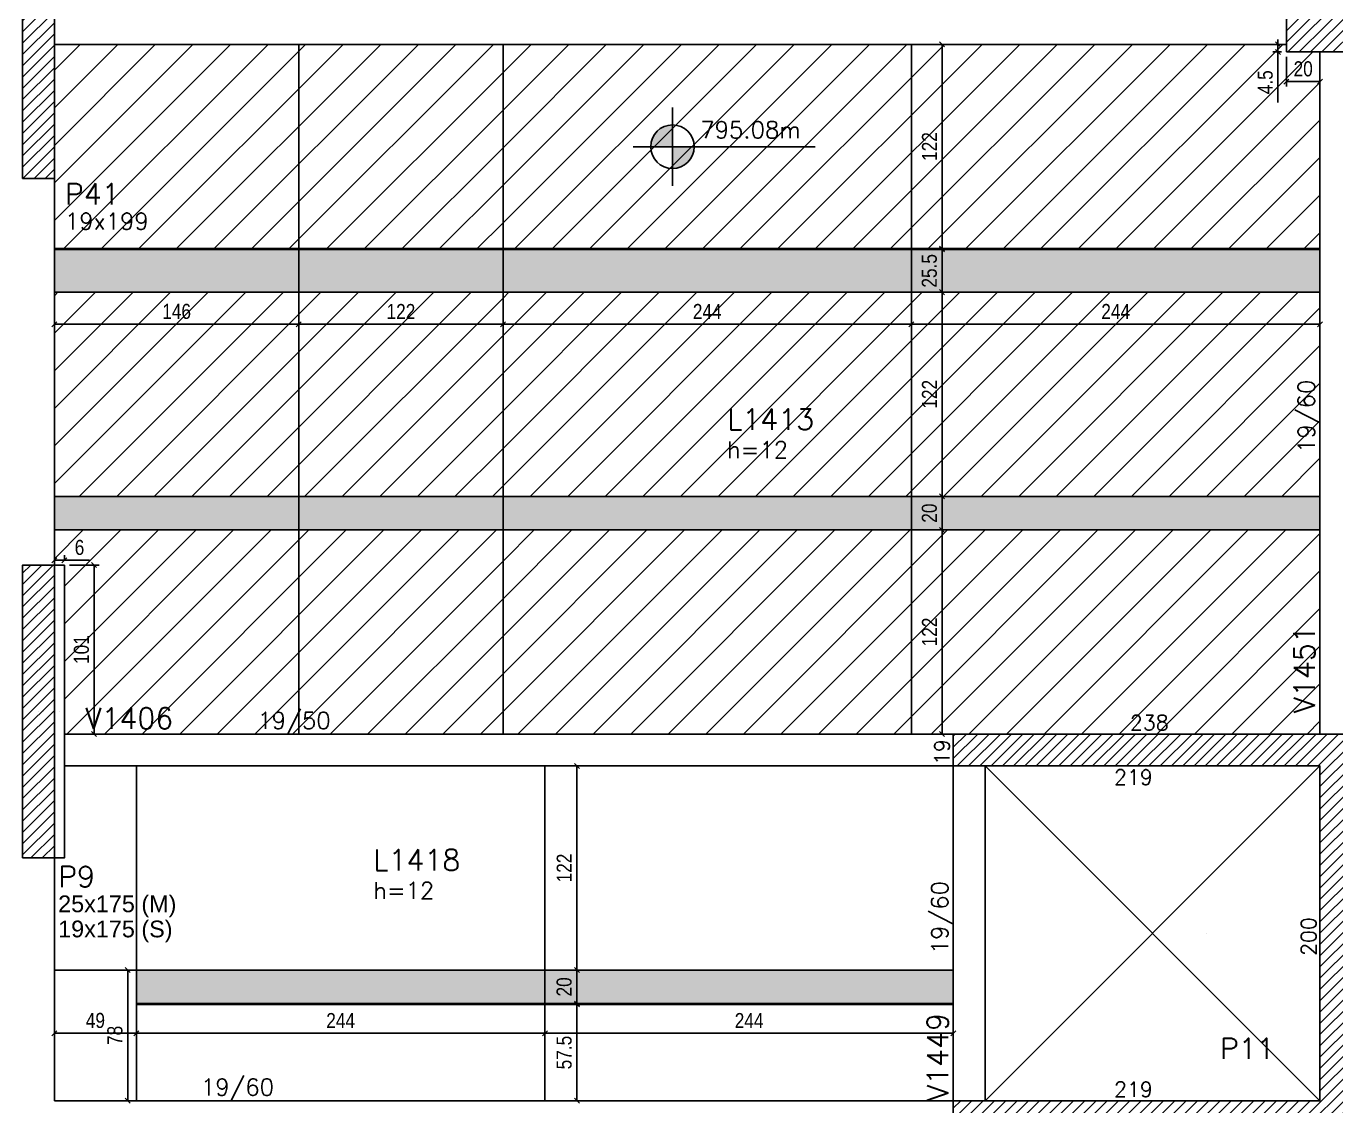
# Model space of a CAD drawing. Extents: x 1860 to 8661, y -614 to 3008.
# Drawn here: x 5493 to 6275, y 1142 to 1787 of the extents above; entities that cross this region are included whole.
import ezdxf

# ---------------------------------------------------------------- set-up
doc = ezdxf.new("R2010")
doc.units = 0
for name, color, linetype in [('242', 12, 'Continuous'), ('COTA', 241, 'Continuous'), ('F-LAJES-DIM', 2, 'Continuous'), ('F-LAJES-NOME', 4, 'Continuous'), ('F-NÍVEL-PLANTA', 2, 'Continuous'), ('F-PILARES-DIM', 172, 'Continuous'), ('F-PILARES-HACH', 174, 'Continuous'), ('F-PILARES-M', 170, 'Continuous'), ('F-PILARES-NOME', 170, 'Continuous'), ('F-PILARES-S', 170, 'Continuous'), ('F-PILARES-V', 170, 'Continuous'), ('F-TEXTO', 6, 'Continuous'), ('F-VIGAS', 3, 'Continuous'), ('F-VIGAS-DIM', 2, 'Continuous'), ('F-VIGAS-NOME', 4, 'Continuous'), ('F-VÃO', 1, 'Continuous'), ('Painéis', 200, 'Continuous')]:
    doc.layers.add(name, color=color, linetype=linetype)
doc.layers.add('Hachura', color=251, linetype='Continuous', lineweight=9)
doc.styles.add('COTA TECNICA-50', font='techl___.ttf', dxfattribs={"height": 9})
doc.styles.add('MCP', font='romans.shx')
doc.styles.get("Standard").update_dxf_attribs({"font": 'arial.ttf'})
doc.dimstyles.new('COTA PAINEL-50', dxfattribs={"dimtxt": 9, "dimasz": 3, "dimexe": 3, "dimexo": 3, "dimgap": 3, "dimtad": 1, "dimdec": 1, "dimzin": 12, "dimdsep": 46, "dimtxsty": 'COTA TECNICA-50', "dimblk1": 'OBLIQUE', "dimblk2": 'OBLIQUE', "dimsah": 1, "dimcen": 0.9, "dimclrd": 4, "dimclre": 4, "dimclrt": 240, "dimadec": 1, "dimazin": 3, "dimtfac": 1, "dimtdec": 1, "dimtmove": 0, "dimatfit": 3, "dimfxl": 1, "dimtolj": 1, "dimtzin": 12, "dimarcsym": 0})
pattern_1 = [(45, (4214.506, 480.1385), (-3.367596, 3.367596), [])]

# ---------------------------------------------------------------- blocks, each defined once
blk = doc.blocks.new('Nível - Planta')
at = {"layer": 'F-NÍVEL-PLANTA'}
h = blk.add_hatch(color=71, dxfattribs=at)
h.paths.add_polyline_path([(0, 0), (0, 0.26, 0.414214), (-0.26, 0)])
h.paths.add_polyline_path([(0.26, 0), (0, 0), (0, -0.26, 0.414214)])
for p, q in [((0, -0.469), (0, 0.469)), ((-0.469, 0), (1.704, 0))]:
    blk.add_line(p, q, dxfattribs=at)
blk.add_circle((0, 0), 0.26, dxfattribs=at)
at = {"layer": 'F-TEXTO', "color": 3, "style": 'MCP'}
blk.add_attdef('NÍVEL', (0.333, 0.102), '', height=0.2, dxfattribs=at)
blk = doc.blocks.new('_Oblique')
at = {"color": 0, "linetype": 'ByBlock', "lineweight": -2}
blk.add_line((-0.5, -0.5), (0.5, 0.5), dxfattribs=at)
blk = doc.blocks.new('*D82')
at = {"layer": 'COTA', "color": 4, "lineweight": -2, "transparency": 16777216}
for p, q in [((5509.51, 1624.64), (5509.51, 1605.51)), ((5655.51, 1624.64), (5655.51, 1605.51)), ((5509.51, 1608.51), (5655.51, 1608.51))]:
    blk.add_line(p, q, dxfattribs=at)
at = {"layer": 'Defpoints', "color": 0, "transparency": 16777216}
for p in [(5509.51, 1627.64), (5655.51, 1627.64), (5655.51, 1608.51)]:
    blk.add_point(p, dxfattribs=at)
at = {"layer": 'COTA', "color": 4, "lineweight": -2, "transparency": 16777216, "xscale": 3, "yscale": 3, "zscale": 3, "rotation": 180}
blk.add_blockref('_Oblique', (5509.51, 1608.51), dxfattribs=at)
at = {"layer": 'COTA', "color": 4, "lineweight": -2, "transparency": 16777216, "xscale": 3, "yscale": 3, "zscale": 3}
blk.add_blockref('_Oblique', (5655.51, 1608.51), dxfattribs=at)
at = {"layer": 'COTA', "color": 240, "transparency": 16777216, "insert": (5582.51, 1616.11), "char_height": 9, "attachment_point": 5, "style": 'COTA TECNICA-50'}
blk.add_mtext('\\A1;146', dxfattribs=at)
blk = doc.blocks.new('*D83')
at = {"layer": 'COTA', "color": 4, "lineweight": -2, "transparency": 16777216}
for p, q in [((5655.51, 1624.64), (5655.51, 1605.51)), ((5777.51, 1624.64), (5777.51, 1605.51)), ((5655.51, 1608.51), (5777.51, 1608.51))]:
    blk.add_line(p, q, dxfattribs=at)
at = {"layer": 'Defpoints', "color": 0, "transparency": 16777216}
for p in [(5655.51, 1627.64), (5777.51, 1627.64), (5777.51, 1608.51)]:
    blk.add_point(p, dxfattribs=at)
at = {"layer": 'COTA', "color": 4, "lineweight": -2, "transparency": 16777216, "xscale": 3, "yscale": 3, "zscale": 3, "rotation": 180}
blk.add_blockref('_Oblique', (5655.51, 1608.51), dxfattribs=at)
at = {"layer": 'COTA', "color": 4, "lineweight": -2, "transparency": 16777216, "xscale": 3, "yscale": 3, "zscale": 3}
blk.add_blockref('_Oblique', (5777.51, 1608.51), dxfattribs=at)
at = {"layer": 'COTA', "color": 240, "transparency": 16777216, "insert": (5716.51, 1616.07), "char_height": 9, "attachment_point": 5, "style": 'COTA TECNICA-50'}
blk.add_mtext('\\A1;122', dxfattribs=at)
blk = doc.blocks.new('*D84')
at = {"layer": 'COTA', "color": 4, "lineweight": -2, "transparency": 16777216}
for p, q in [((5777.51, 1624.64), (5777.51, 1605.51)), ((6021.51, 1624.64), (6021.51, 1605.51)), ((5777.51, 1608.51), (6021.51, 1608.51))]:
    blk.add_line(p, q, dxfattribs=at)
at = {"layer": 'Defpoints', "color": 0, "transparency": 16777216}
for p in [(5777.51, 1627.64), (6021.51, 1627.64), (6021.51, 1608.51)]:
    blk.add_point(p, dxfattribs=at)
at = {"layer": 'COTA', "color": 4, "lineweight": -2, "transparency": 16777216, "xscale": 3, "yscale": 3, "zscale": 3, "rotation": 180}
blk.add_blockref('_Oblique', (5777.51, 1608.51), dxfattribs=at)
at = {"layer": 'COTA', "color": 4, "lineweight": -2, "transparency": 16777216, "xscale": 3, "yscale": 3, "zscale": 3}
blk.add_blockref('_Oblique', (6021.51, 1608.51), dxfattribs=at)
at = {"layer": 'COTA', "color": 240, "transparency": 16777216, "insert": (5899.51, 1616.08), "char_height": 9, "attachment_point": 5, "style": 'COTA TECNICA-50'}
blk.add_mtext('\\A1;244', dxfattribs=at)
blk = doc.blocks.new('*D85')
at = {"layer": 'COTA', "color": 4, "lineweight": -2, "transparency": 16777216}
for p, q in [((6021.51, 1624.64), (6021.51, 1605.51)), ((6265.51, 1624.64), (6265.51, 1605.51)), ((6021.51, 1608.51), (6265.51, 1608.51))]:
    blk.add_line(p, q, dxfattribs=at)
at = {"layer": 'Defpoints', "color": 0, "transparency": 16777216}
for p in [(6021.51, 1627.64), (6265.51, 1627.64), (6265.51, 1608.51)]:
    blk.add_point(p, dxfattribs=at)
at = {"layer": 'COTA', "color": 4, "lineweight": -2, "transparency": 16777216, "xscale": 3, "yscale": 3, "zscale": 3, "rotation": 180}
blk.add_blockref('_Oblique', (6021.51, 1608.51), dxfattribs=at)
at = {"layer": 'COTA', "color": 4, "lineweight": -2, "transparency": 16777216, "xscale": 3, "yscale": 3, "zscale": 3}
blk.add_blockref('_Oblique', (6265.51, 1608.51), dxfattribs=at)
at = {"layer": 'COTA', "color": 240, "transparency": 16777216, "insert": (6143.51, 1616.08), "char_height": 9, "attachment_point": 5, "style": 'COTA TECNICA-50'}
blk.add_mtext('\\A1;244', dxfattribs=at)
blk = doc.blocks.new('*D86')
at = {"layer": 'COTA', "color": 4, "lineweight": -2, "transparency": 16777216}
for p, q in [((6024.51, 1485.64), (6042.82, 1485.64)), ((6039.82, 1363.64), (6039.82, 1485.64)), ((6024.51, 1363.64), (6042.82, 1363.64))]:
    blk.add_line(p, q, dxfattribs=at)
at = {"layer": 'Defpoints', "color": 0, "transparency": 16777216}
for p in [(6021.51, 1485.64), (6039.82, 1485.64), (6021.51, 1363.64)]:
    blk.add_point(p, dxfattribs=at)
at = {"layer": 'COTA', "color": 4, "lineweight": -2, "transparency": 16777216, "xscale": 3, "yscale": 3, "zscale": 3}
for p, rotation in [((6039.82, 1485.64), 90), ((6039.82, 1363.64), 270)]:
    blk.add_blockref('_Oblique', p, dxfattribs=dict(at, rotation=rotation))
at = {"layer": 'COTA', "color": 240, "transparency": 16777216, "insert": (6032.27, 1424.64), "char_height": 9, "attachment_point": 5, "rotation": 90, "style": 'COTA TECNICA-50'}
blk.add_mtext('\\A1;122', dxfattribs=at)
blk = doc.blocks.new('*D87')
at = {"layer": 'COTA', "color": 4, "lineweight": -2, "transparency": 16777216}
for p, q in [((6024.51, 1505.64), (6042.82, 1505.64)), ((6039.82, 1485.64), (6039.82, 1505.64)), ((6024.51, 1485.64), (6042.82, 1485.64))]:
    blk.add_line(p, q, dxfattribs=at)
at = {"layer": 'Defpoints', "color": 0, "transparency": 16777216}
for p in [(6021.51, 1505.64), (6039.82, 1505.64), (6021.51, 1485.64)]:
    blk.add_point(p, dxfattribs=at)
at = {"layer": 'COTA', "color": 4, "lineweight": -2, "transparency": 16777216, "xscale": 3, "yscale": 3, "zscale": 3}
for p, rotation in [((6039.82, 1505.64), 90), ((6039.82, 1485.64), 270)]:
    blk.add_blockref('_Oblique', p, dxfattribs=dict(at, rotation=rotation))
at = {"layer": 'COTA', "color": 240, "transparency": 16777216, "insert": (6032.23, 1495.64), "char_height": 9, "attachment_point": 5, "rotation": 90, "style": 'COTA TECNICA-50'}
blk.add_mtext('\\A1;20', dxfattribs=at)
blk = doc.blocks.new('*D88')
at = {"layer": 'COTA', "color": 4, "lineweight": -2, "transparency": 16777216}
for p, q in [((6024.51, 1627.64), (6042.82, 1627.64)), ((6039.82, 1505.64), (6039.82, 1627.64)), ((6024.51, 1505.64), (6042.82, 1505.64))]:
    blk.add_line(p, q, dxfattribs=at)
at = {"layer": 'Defpoints', "color": 0, "transparency": 16777216}
for p in [(6021.51, 1627.64), (6039.82, 1627.64), (6021.51, 1505.64)]:
    blk.add_point(p, dxfattribs=at)
at = {"layer": 'COTA', "color": 4, "lineweight": -2, "transparency": 16777216, "xscale": 3, "yscale": 3, "zscale": 3}
for p, rotation in [((6039.82, 1627.64), 90), ((6039.82, 1505.64), 270)]:
    blk.add_blockref('_Oblique', p, dxfattribs=dict(at, rotation=rotation))
at = {"layer": 'COTA', "color": 240, "transparency": 16777216, "insert": (6032.27, 1566.64), "char_height": 9, "attachment_point": 5, "rotation": 90, "style": 'COTA TECNICA-50'}
blk.add_mtext('\\A1;122', dxfattribs=at)
blk = doc.blocks.new('*D89')
at = {"layer": 'COTA', "color": 4, "lineweight": -2, "transparency": 16777216}
for p, q in [((6024.51, 1653.14), (6042.82, 1653.14)), ((6039.82, 1627.64), (6039.82, 1653.14)), ((6024.51, 1627.64), (6042.82, 1627.64))]:
    blk.add_line(p, q, dxfattribs=at)
at = {"layer": 'Defpoints', "color": 0, "transparency": 16777216}
for p in [(6021.51, 1653.14), (6039.82, 1653.14), (6021.51, 1627.64)]:
    blk.add_point(p, dxfattribs=at)
at = {"layer": 'COTA', "color": 4, "lineweight": -2, "transparency": 16777216, "xscale": 3, "yscale": 3, "zscale": 3}
for p, rotation in [((6039.82, 1653.14), 90), ((6039.82, 1627.64), 270)]:
    blk.add_blockref('_Oblique', p, dxfattribs=dict(at, rotation=rotation))
at = {"layer": 'COTA', "color": 240, "transparency": 16777216, "insert": (6032.22, 1640.39), "char_height": 9, "attachment_point": 5, "rotation": 90, "style": 'COTA TECNICA-50'}
blk.add_mtext('\\A1;25.5', dxfattribs=at)
blk = doc.blocks.new('*D90')
at = {"layer": 'COTA', "color": 4, "lineweight": -2, "transparency": 16777216}
for p, q in [((6024.51, 1775.64), (6042.82, 1775.64)), ((6039.82, 1653.64), (6039.82, 1775.64)), ((6024.51, 1653.64), (6042.82, 1653.64))]:
    blk.add_line(p, q, dxfattribs=at)
at = {"layer": 'Defpoints', "color": 0, "transparency": 16777216}
for p in [(6021.51, 1775.64), (6039.82, 1775.64), (6021.51, 1653.64)]:
    blk.add_point(p, dxfattribs=at)
at = {"layer": 'COTA', "color": 4, "lineweight": -2, "transparency": 16777216, "xscale": 3, "yscale": 3, "zscale": 3}
for p, rotation in [((6039.82, 1775.64), 90), ((6039.82, 1653.64), 270)]:
    blk.add_blockref('_Oblique', p, dxfattribs=dict(at, rotation=rotation))
at = {"layer": 'COTA', "color": 240, "transparency": 16777216, "insert": (6032.27, 1714.64), "char_height": 9, "attachment_point": 5, "rotation": 90, "style": 'COTA TECNICA-50'}
blk.add_mtext('\\A1;122', dxfattribs=at)
blk = doc.blocks.new('*D91')
at = {"layer": 'COTA', "color": 4, "lineweight": -2, "transparency": 16777216}
for p, q in [((6245.51, 1768.14), (6245.51, 1750.42)), ((6265.51, 1768.14), (6265.51, 1750.42)), ((6265.51, 1753.42), (6245.51, 1753.42))]:
    blk.add_line(p, q, dxfattribs=at)
at = {"layer": 'Defpoints', "color": 0, "transparency": 16777216}
for p in [(6245.51, 1771.14), (6265.51, 1771.14), (6245.51, 1753.42)]:
    blk.add_point(p, dxfattribs=at)
at = {"layer": 'COTA', "color": 4, "lineweight": -2, "transparency": 16777216, "xscale": 3, "yscale": 3, "zscale": 3, "rotation": 180}
blk.add_blockref('_Oblique', (6245.51, 1753.42), dxfattribs=at)
at = {"layer": 'COTA', "color": 4, "lineweight": -2, "transparency": 16777216, "xscale": 3, "yscale": 3, "zscale": 3}
blk.add_blockref('_Oblique', (6265.51, 1753.42), dxfattribs=at)
at = {"layer": 'COTA', "color": 240, "transparency": 16777216, "insert": (6255.51, 1761.01), "char_height": 9, "attachment_point": 5, "style": 'COTA TECNICA-50'}
blk.add_mtext('\\A1;20', dxfattribs=at)
blk = doc.blocks.new('*D92')
at = {"layer": 'COTA', "color": 4, "lineweight": -2, "transparency": 16777216}
for p, q in [((6240.43, 1775.64), (6240.43, 1778.64)), ((6242.51, 1775.64), (6237.43, 1775.64)), ((6242.51, 1771.14), (6237.43, 1771.14)), ((6240.43, 1775.64), (6240.43, 1771.14)), ((6240.43, 1771.14), (6240.43, 1740.94))]:
    blk.add_line(p, q, dxfattribs=at)
at = {"layer": 'Defpoints', "color": 0, "transparency": 16777216}
for p in [(6240.43, 1771.14), (6245.51, 1775.64), (6245.51, 1771.14)]:
    blk.add_point(p, dxfattribs=at)
at = {"layer": 'COTA', "color": 4, "lineweight": -2, "transparency": 16777216, "xscale": 3, "yscale": 3, "zscale": 3}
for p, rotation in [((6240.43, 1775.64), 270), ((6240.43, 1771.14), 90)]:
    blk.add_blockref('_Oblique', p, dxfattribs=dict(at, rotation=rotation))
at = {"layer": 'COTA', "color": 240, "transparency": 16777216, "insert": (6232.83, 1753.04), "char_height": 9, "attachment_point": 5, "rotation": 90, "style": 'COTA TECNICA-50'}
blk.add_mtext('\\A1;4.5', dxfattribs=at)
blk = doc.blocks.new('*D93')
at = {"layer": 'COTA', "color": 4, "lineweight": -2, "transparency": 16777216}
for p, q in [((5518.51, 1464.64), (5536.26, 1464.64)), ((5533.26, 1363.64), (5533.26, 1464.64)), ((5518.51, 1363.64), (5536.26, 1363.64))]:
    blk.add_line(p, q, dxfattribs=at)
at = {"layer": 'Defpoints', "color": 0, "transparency": 16777216}
for p in [(5515.51, 1464.64), (5533.26, 1464.64), (5515.51, 1363.64)]:
    blk.add_point(p, dxfattribs=at)
at = {"layer": 'COTA', "color": 4, "lineweight": -2, "transparency": 16777216, "xscale": 3, "yscale": 3, "zscale": 3}
for p, rotation in [((5533.26, 1464.64), 90), ((5533.26, 1363.64), 270)]:
    blk.add_blockref('_Oblique', p, dxfattribs=dict(at, rotation=rotation))
at = {"layer": 'COTA', "color": 240, "transparency": 16777216, "insert": (5525.67, 1414.14), "char_height": 9, "attachment_point": 5, "rotation": 90, "style": 'COTA TECNICA-50'}
blk.add_mtext('\\A1;101', dxfattribs=at)
blk = doc.blocks.new('*D94')
at = {"layer": 'COTA', "color": 4, "lineweight": -2, "transparency": 16777216}
for p, q in [((5509.51, 1467.64), (5509.51, 1470.52)), ((5509.51, 1467.52), (5515.51, 1467.52)), ((5515.51, 1467.64), (5515.51, 1470.52)), ((5515.51, 1467.52), (5530.51, 1467.52))]:
    blk.add_line(p, q, dxfattribs=at)
at = {"layer": 'Defpoints', "color": 0, "transparency": 16777216}
for p in [(5509.51, 1464.64), (5515.51, 1467.52), (5515.51, 1464.64)]:
    blk.add_point(p, dxfattribs=at)
at = {"layer": 'COTA', "color": 4, "lineweight": -2, "transparency": 16777216, "xscale": 3, "yscale": 3, "zscale": 3, "rotation": 180}
blk.add_blockref('_Oblique', (5509.51, 1467.52), dxfattribs=at)
at = {"layer": 'COTA', "color": 4, "lineweight": -2, "transparency": 16777216, "xscale": 3, "yscale": 3, "zscale": 3}
blk.add_blockref('_Oblique', (5515.51, 1467.52), dxfattribs=at)
at = {"layer": 'COTA', "color": 240, "transparency": 16777216, "insert": (5524.51, 1475.11), "char_height": 9, "attachment_point": 5, "style": 'COTA TECNICA-50'}
blk.add_mtext('\\A1;6', dxfattribs=at)
blk = doc.blocks.new('*D121')
at = {"layer": 'COTA', "color": 4, "lineweight": -2, "transparency": 16777216}
for p, q in [((5558.51, 1199.14), (5558.51, 1181.94)), ((5802.51, 1199.14), (5802.51, 1181.94)), ((5558.51, 1184.94), (5802.51, 1184.94))]:
    blk.add_line(p, q, dxfattribs=at)
at = {"layer": 'Defpoints', "color": 0, "transparency": 16777216}
for p in [(5558.51, 1202.14), (5802.51, 1202.14), (5802.51, 1184.94)]:
    blk.add_point(p, dxfattribs=at)
at = {"layer": 'COTA', "color": 4, "lineweight": -2, "transparency": 16777216, "xscale": 3, "yscale": 3, "zscale": 3, "rotation": 180}
blk.add_blockref('_Oblique', (5558.51, 1184.94), dxfattribs=at)
at = {"layer": 'COTA', "color": 4, "lineweight": -2, "transparency": 16777216, "xscale": 3, "yscale": 3, "zscale": 3}
blk.add_blockref('_Oblique', (5802.51, 1184.94), dxfattribs=at)
at = {"layer": 'COTA', "color": 240, "transparency": 16777216, "insert": (5680.51, 1192.5), "char_height": 9, "attachment_point": 5, "style": 'COTA TECNICA-50'}
blk.add_mtext('\\A1;244', dxfattribs=at)
blk = doc.blocks.new('*D122')
at = {"layer": 'COTA', "color": 4, "lineweight": -2, "transparency": 16777216}
for p, q in [((5802.51, 1199.14), (5802.51, 1181.94)), ((6046.51, 1199.14), (6046.51, 1181.94)), ((5802.51, 1184.94), (6046.51, 1184.94))]:
    blk.add_line(p, q, dxfattribs=at)
at = {"layer": 'Defpoints', "color": 0, "transparency": 16777216}
for p in [(5802.51, 1202.14), (6046.51, 1202.14), (6046.51, 1184.94)]:
    blk.add_point(p, dxfattribs=at)
at = {"layer": 'COTA', "color": 4, "lineweight": -2, "transparency": 16777216, "xscale": 3, "yscale": 3, "zscale": 3, "rotation": 180}
blk.add_blockref('_Oblique', (5802.51, 1184.94), dxfattribs=at)
at = {"layer": 'COTA', "color": 4, "lineweight": -2, "transparency": 16777216, "xscale": 3, "yscale": 3, "zscale": 3}
blk.add_blockref('_Oblique', (6046.51, 1184.94), dxfattribs=at)
at = {"layer": 'COTA', "color": 240, "transparency": 16777216, "insert": (5924.51, 1192.5), "char_height": 9, "attachment_point": 5, "style": 'COTA TECNICA-50'}
blk.add_mtext('\\A1;244', dxfattribs=at)
blk = doc.blocks.new('*D123')
at = {"layer": 'COTA', "color": 4, "lineweight": -2, "transparency": 16777216}
for p, q in [((5509.51, 1199.14), (5509.51, 1181.94)), ((5558.51, 1199.14), (5558.51, 1181.94)), ((5558.51, 1184.94), (5509.51, 1184.94))]:
    blk.add_line(p, q, dxfattribs=at)
at = {"layer": 'Defpoints', "color": 0, "transparency": 16777216}
for p in [(5509.51, 1202.14), (5558.51, 1202.14), (5509.51, 1184.94)]:
    blk.add_point(p, dxfattribs=at)
at = {"layer": 'COTA', "color": 4, "lineweight": -2, "transparency": 16777216, "xscale": 3, "yscale": 3, "zscale": 3, "rotation": 180}
blk.add_blockref('_Oblique', (5509.51, 1184.94), dxfattribs=at)
at = {"layer": 'COTA', "color": 4, "lineweight": -2, "transparency": 16777216, "xscale": 3, "yscale": 3, "zscale": 3}
blk.add_blockref('_Oblique', (5558.51, 1184.94), dxfattribs=at)
at = {"layer": 'COTA', "color": 240, "transparency": 16777216, "insert": (5534.01, 1192.53), "char_height": 9, "attachment_point": 5, "style": 'COTA TECNICA-50'}
blk.add_mtext('\\A1;49', dxfattribs=at)
blk = doc.blocks.new('*D124')
at = {"layer": 'COTA', "color": 4, "lineweight": -2, "transparency": 16777216}
for p, q in [((5555.51, 1222.64), (5550.29, 1222.64)), ((5553.29, 1144.64), (5553.29, 1222.64)), ((5555.51, 1144.64), (5550.29, 1144.64))]:
    blk.add_line(p, q, dxfattribs=at)
at = {"layer": 'Defpoints', "color": 0, "transparency": 16777216}
for p in [(5553.29, 1222.64), (5558.51, 1222.64), (5558.51, 1144.64)]:
    blk.add_point(p, dxfattribs=at)
at = {"layer": 'COTA', "color": 4, "lineweight": -2, "transparency": 16777216, "xscale": 3, "yscale": 3, "zscale": 3}
for p, rotation in [((5553.29, 1222.64), 90), ((5553.29, 1144.64), 270)]:
    blk.add_blockref('_Oblique', p, dxfattribs=dict(at, rotation=rotation))
at = {"layer": 'COTA', "color": 240, "transparency": 16777216, "insert": (5545.7, 1183.64), "char_height": 9, "attachment_point": 5, "rotation": 90, "style": 'COTA TECNICA-50'}
blk.add_mtext('\\A1;78', dxfattribs=at)
blk = doc.blocks.new('*D125')
at = {"layer": 'COTA', "color": 4, "lineweight": -2, "transparency": 16777216}
for p, q in [((5805.51, 1202.14), (5824.63, 1202.14)), ((5821.63, 1144.64), (5821.63, 1202.14)), ((5805.51, 1144.64), (5824.63, 1144.64))]:
    blk.add_line(p, q, dxfattribs=at)
at = {"layer": 'Defpoints', "color": 0, "transparency": 16777216}
for p in [(5802.51, 1202.14), (5821.63, 1202.14), (5802.51, 1144.64)]:
    blk.add_point(p, dxfattribs=at)
at = {"layer": 'COTA', "color": 4, "lineweight": -2, "transparency": 16777216, "xscale": 3, "yscale": 3, "zscale": 3}
for p, rotation in [((5821.63, 1202.14), 90), ((5821.63, 1144.64), 270)]:
    blk.add_blockref('_Oblique', p, dxfattribs=dict(at, rotation=rotation))
at = {"layer": 'COTA', "color": 240, "transparency": 16777216, "insert": (5814.03, 1173.39), "char_height": 9, "attachment_point": 5, "rotation": 90, "style": 'COTA TECNICA-50'}
blk.add_mtext('\\A1;57.5', dxfattribs=at)
blk = doc.blocks.new('*D126')
at = {"layer": 'COTA', "color": 4, "lineweight": -2, "transparency": 16777216}
for p, q in [((5805.51, 1222.64), (5824.63, 1222.64)), ((5821.63, 1202.64), (5821.63, 1222.64)), ((5805.51, 1202.64), (5824.63, 1202.64))]:
    blk.add_line(p, q, dxfattribs=at)
at = {"layer": 'Defpoints', "color": 0, "transparency": 16777216}
for p in [(5802.51, 1222.64), (5821.63, 1222.64), (5802.51, 1202.64)]:
    blk.add_point(p, dxfattribs=at)
at = {"layer": 'COTA', "color": 4, "lineweight": -2, "transparency": 16777216, "xscale": 3, "yscale": 3, "zscale": 3}
for p, rotation in [((5821.63, 1222.64), 90), ((5821.63, 1202.64), 270)]:
    blk.add_blockref('_Oblique', p, dxfattribs=dict(at, rotation=rotation))
at = {"layer": 'COTA', "color": 240, "transparency": 16777216, "insert": (5814.04, 1212.64), "char_height": 9, "attachment_point": 5, "rotation": 90, "style": 'COTA TECNICA-50'}
blk.add_mtext('\\A1;20', dxfattribs=at)
blk = doc.blocks.new('*D127')
at = {"layer": 'COTA', "color": 4, "lineweight": -2, "transparency": 16777216}
for p, q in [((5805.51, 1344.64), (5824.63, 1344.64)), ((5821.63, 1222.64), (5821.63, 1344.64)), ((5805.51, 1222.64), (5824.63, 1222.64))]:
    blk.add_line(p, q, dxfattribs=at)
at = {"layer": 'Defpoints', "color": 0, "transparency": 16777216}
for p in [(5802.51, 1344.64), (5821.63, 1344.64), (5802.51, 1222.64)]:
    blk.add_point(p, dxfattribs=at)
at = {"layer": 'COTA', "color": 4, "lineweight": -2, "transparency": 16777216, "xscale": 3, "yscale": 3, "zscale": 3}
for p, rotation in [((5821.63, 1344.64), 90), ((5821.63, 1222.64), 270)]:
    blk.add_blockref('_Oblique', p, dxfattribs=dict(at, rotation=rotation))
at = {"layer": 'COTA', "color": 240, "transparency": 16777216, "insert": (5814.08, 1283.64), "char_height": 9, "attachment_point": 5, "rotation": 90, "style": 'COTA TECNICA-50'}
blk.add_mtext('\\A1;122', dxfattribs=at)

msp = doc.modelspace()

# ---------------------------------------------------------------- hatches: boundary and pattern name
at = {"layer": 'F-PILARES-HACH', "linetype": 'Continuous'}
h = msp.add_hatch(dxfattribs=at)
h.set_pattern_fill('ANSI31', color=256, scale=1.5, style=0)
h.set_pattern_definition(pattern_1)
h.paths.add_polyline_path([(5490.51, 1695.64), (5509.51, 1695.64), (5509.51, 1894.64), (5490.51, 1894.64)], flags=16)
h = msp.add_hatch(dxfattribs=at)
h.set_pattern_fill('ANSI31', color=256, scale=1.5, style=0)
h.set_pattern_definition(pattern_1)
h.paths.add_polyline_path([(6245.51, 1771.14), (6284.51, 1771.14), (6284.51, 1870.14), (6245.51, 1870.14)], flags=16)
h = msp.add_hatch(dxfattribs=at)
h.set_pattern_fill('ANSI31', color=256, scale=1.5, style=0)
h.set_pattern_definition(pattern_1)
h.paths.add_polyline_path([(5490.51, 1289.64), (5509.51, 1289.64), (5509.51, 1464.64), (5490.51, 1464.64)], flags=16)
h = msp.add_hatch(dxfattribs=at)
h.set_pattern_fill('ANSI31', color=256, scale=1.5, style=0)
h.set_pattern_definition(pattern_1)
h.paths.add_polyline_path([(6284.51, 1125.64), (6284.51, 1363.64), (6046.51, 1363.64), (6046.51, 1344.64), (6265.51, 1344.64), (6265.51, 1144.64), (6046.51, 1144.64), (6046.51, 1125.64)], flags=16)
at = {"layer": 'Hachura', "linetype": 'ByBlock'}
h = msp.add_hatch(dxfattribs=at)
h.set_pattern_fill('ANSI31', color=256, scale=5)
h.paths.add_polyline_path([(5655.51, 1775.64), (5509.51, 1775.64), (5509.51, 1695.64), (5509.51, 1653.64), (5655.51, 1653.64)])
h.paths.add_polyline_path([(5777.51, 1775.64), (5655.51, 1775.64), (5655.51, 1653.64), (5777.51, 1653.64)])
h.paths.add_polyline_path([(5655.51, 1627.64), (5655.51, 1505.64), (5777.51, 1505.64), (5777.51, 1627.64)])
h.paths.add_polyline_path([(5509.51, 1627.64), (5509.51, 1505.64), (5655.51, 1505.64), (5655.51, 1627.64)])
h.paths.add_polyline_path([(5509.51, 1485.64), (5509.51, 1464.64), (5515.51, 1464.64), (5515.51, 1363.64), (5655.51, 1363.64), (5655.51, 1485.64)])
h.paths.add_polyline_path([(5655.51, 1363.64), (5777.51, 1363.64), (5777.51, 1485.64), (5655.51, 1485.64)])
h = msp.add_hatch(dxfattribs=at)
h.set_pattern_fill('ANSI31', color=256, scale=5)
h.paths.add_polyline_path([(6021.51, 1485.64), (6021.51, 1363.64), (6046.51, 1363.64), (6265.51, 1363.64), (6265.51, 1485.64)])
h.paths.add_polyline_path([(6021.51, 1363.64), (6021.51, 1485.64), (5777.51, 1485.64), (5777.51, 1363.64)])
h.paths.add_polyline_path([(6265.51, 1505.64), (6265.51, 1627.64), (6021.51, 1627.64), (6021.51, 1505.64)])
h.paths.add_polyline_path([(6021.51, 1627.64), (5777.51, 1627.64), (5777.51, 1505.64), (6021.51, 1505.64)])
h.paths.add_polyline_path([(6021.51, 1775.64), (5777.51, 1775.64), (5777.51, 1653.64), (6021.51, 1653.64)])
h.paths.add_polyline_path([(6021.51, 1775.64), (6021.51, 1653.64), (6265.51, 1653.64), (6265.51, 1771.14), (6245.51, 1771.14), (6245.51, 1775.64)])
h = msp.add_hatch(color=256, dxfattribs=at)
h.dxf.hatch_style = 1
h.paths.add_polyline_path([(5655.51, 1653.14), (5509.51, 1653.14), (5509.51, 1627.64), (5655.51, 1627.64)])
h.paths.add_polyline_path([(5777.51, 1653.14), (5655.51, 1653.14), (5655.51, 1627.64), (5777.51, 1627.64)])
h.paths.add_polyline_path([(6021.51, 1653.14), (5777.51, 1653.14), (5777.51, 1627.64), (6021.51, 1627.64)])
h.paths.add_polyline_path([(6265.51, 1653.14), (6021.51, 1653.14), (6021.51, 1627.64), (6265.51, 1627.64)])
h.paths.add_polyline_path([(6265.51, 1505.64), (6021.51, 1505.64), (6021.51, 1485.64), (6265.51, 1485.64)])
h.paths.add_polyline_path([(6021.51, 1505.64), (5777.51, 1505.64), (5777.51, 1485.64), (6021.51, 1485.64)])
h.paths.add_polyline_path([(5777.51, 1505.64), (5655.51, 1505.64), (5655.51, 1485.64), (5777.51, 1485.64)])
h.paths.add_polyline_path([(5655.51, 1505.64), (5509.51, 1505.64), (5509.51, 1485.64), (5655.51, 1485.64)])
h = msp.add_hatch(color=256, dxfattribs=at)
h.dxf.hatch_style = 1
h.paths.add_polyline_path([(5802.51, 1222.64), (5558.51, 1222.64), (5558.51, 1202.64), (5802.51, 1202.64)])
h.paths.add_polyline_path([(6046.51, 1222.64), (5802.51, 1222.64), (5802.51, 1202.64), (6046.51, 1202.64)])

# ---------------------------------------------------------------- linework, layer by layer
at = {"layer": '242', "linetype": 'Continuous'}
for p, q in [((5500.01, 1377.14), (5500.01, 1377.14)), ((5503.01, 1377.14), (5503.01, 1377.14)), ((5512.51, 1377.14), (5512.51, 1377.14)), ((6197.9, 1244.64), (6197.9, 1244.64))]:
    msp.add_line(p, q, dxfattribs=at)
at = {"layer": 'F-PILARES-M', "linetype": 'Continuous'}
msp.add_lwpolyline([(5515.51, 1464.64), (5509.51, 1464.64), (5509.51, 1289.64), (5515.51, 1289.64), (5515.51, 1464.64)], dxfattribs=at)
at = {"layer": 'F-PILARES-S', "linetype": 'Continuous'}
for points in [[(5490.51, 1695.64), (5509.51, 1695.64), (5509.51, 1894.64), (5490.51, 1894.64), (5490.51, 1695.64)], [(6245.51, 1771.14), (6284.51, 1771.14), (6284.51, 1870.14), (6245.51, 1870.14), (6245.51, 1771.14)], [(6284.51, 1125.64), (6284.51, 1363.64), (6046.51, 1363.64), (6046.51, 1344.64), (6265.51, 1344.64), (6265.51, 1144.64), (6046.51, 1144.64), (6046.51, 1125.64), (6284.51, 1125.64)]]:
    msp.add_lwpolyline(points, dxfattribs=at)
at = {"layer": 'F-PILARES-V', "linetype": 'Continuous'}
msp.add_lwpolyline([(5490.51, 1289.64), (5509.51, 1289.64), (5509.51, 1464.64), (5490.51, 1464.64), (5490.51, 1289.64)], dxfattribs=at)
at = {"layer": 'F-VIGAS'}
for points in [[(5509.51, 1775.64), (6245.51, 1775.64)], [(6265.51, 1771.14), (6265.51, 1363.64)], [(5509.51, 1464.64), (5509.51, 1695.64)], [(6046.51, 1363.64), (5515.51, 1363.64)], [(5515.51, 1344.64), (6046.51, 1344.64)], [(6046.51, 1344.64), (6046.51, 1144.64)], [(6065.51, 1144.64), (6065.51, 1344.64)], [(5509.51, 1144.64), (5509.51, 1289.64)], [(5719.01, 1144.64), (5509.51, 1144.64)], [(6046.51, 1144.64), (5719.01, 1144.64)]]:
    msp.add_lwpolyline(points, dxfattribs=at)
at = {"layer": 'F-VÃO'}
for p, q in [((6065.51, 1144.64), (6265.51, 1344.64)), ((6065.51, 1344.64), (6265.51, 1144.64))]:
    msp.add_line(p, q, dxfattribs=at)
at = {"layer": 'Painéis'}
for points in [[(5655.51, 1775.64), (5655.51, 1363.64)], [(5777.51, 1775.64), (5777.51, 1363.64)], [(6021.51, 1775.64), (6021.51, 1363.64)], [(6265.51, 1653.64), (5509.51, 1653.64)], [(6265.51, 1653.14), (5509.51, 1653.14)], [(6265.51, 1627.64), (5509.51, 1627.64)], [(6265.51, 1505.64), (5509.51, 1505.64)], [(6265.51, 1485.64), (5509.51, 1485.64)], [(5558.51, 1344.64), (5558.51, 1144.64)], [(5802.51, 1344.64), (5802.51, 1144.64)], [(5509.51, 1222.64), (6046.51, 1222.64)], [(5558.51, 1202.64), (6046.51, 1202.64)], [(5558.51, 1202.14), (6046.51, 1202.14)]]:
    msp.add_lwpolyline(points, dxfattribs=at)

# ---------------------------------------------------------------- block references
at = {"layer": 'F-NÍVEL-PLANTA', "linetype": 'Continuous', "xscale": 50, "yscale": 50, "zscale": 50}
msp.add_blockref('Nível - Planta', (5878.74, 1714.54), dxfattribs=at).add_auto_attribs({'NÍVEL': '795.08m'})

# ---------------------------------------------------------------- texts
at = {"layer": 'F-LAJES-DIM', "linetype": 'Continuous', "style": 'MCP'}
for p in [(5911.39, 1528.5), (5700, 1265.2)]:
    msp.add_text('h=12', height=10, dxfattribs=at).set_placement(p)
at = {"layer": 'F-LAJES-NOME', "linetype": 'Continuous', "style": 'MCP'}
for s, p in [('L1413', (5911.39, 1545.5)), ('L1418', (5700, 1282.2))]:
    msp.add_text(s, height=12.5, dxfattribs=at).set_placement(p)
at = {"layer": 'F-PILARES-DIM', "linetype": 'Continuous', "style": 'MCP'}
for s, height, p in [('19x199', 10, (5515.76, 1665.01)), ('238', 9, (6152.01, 1365.89)), ('219', 9, (6142.51, 1333.39)), ('219', 9, (6142.51, 1146.89))]:
    msp.add_text(s, height=height, dxfattribs=at).set_placement(p)
for s, p in [('19', (6044.26, 1345.14)), ('200', (6263.26, 1231.14))]:
    msp.add_text(s, height=9, rotation=90, dxfattribs=at).set_placement(p)
at = {"layer": 'F-PILARES-DIM', "linetype": 'Continuous'}
for s, p in [('25x175 (M)', (5511.76, 1257.23)), ('19x175 (S)', (5511.76, 1242.23))]:
    msp.add_text(s, height=10, dxfattribs=at).set_placement(p)
at = {"layer": 'F-PILARES-NOME', "linetype": 'Continuous', "style": 'MCP'}
for s, p in [('P41', (5515.76, 1680.01)), ('P9', (5511.76, 1272.23)), ('P11', (6205.77, 1169.57))]:
    msp.add_text(s, height=12.5, dxfattribs=at).set_placement(p)
at = {"layer": 'F-VIGAS-DIM', "linetype": 'Continuous', "style": 'MCP'}
for p in [(6262.38, 1531.6), (6043.38, 1232.14)]:
    msp.add_text('19/60', height=10, rotation=90, dxfattribs=at).set_placement(p)
for s, p in [('19/50', (5630.81, 1366.76)), ('19/60', (5597.01, 1147.76))]:
    msp.add_text(s, height=10, dxfattribs=at).set_placement(p)
at = {"layer": 'F-VIGAS-NOME', "linetype": 'Continuous', "style": 'MCP'}
for s, p in [('V1451', (6262.38, 1376.14)), ('V1449', (6043.38, 1144.51))]:
    msp.add_text(s, height=12.5, rotation=90, dxfattribs=at).set_placement(p)
msp.add_text('V1406', height=12.5, dxfattribs=at).set_placement((5528.01, 1366.76))

# ---------------------------------------------------------------- dimensions: what is measured, and where the dimension line sits
at = {"layer": 'COTA'}
for base, p1, p2, picture, middle in [((6039.82, 1775.64), (6021.51, 1653.64), (6021.51, 1775.64), '*D90', (6032.27, 1714.64)), ((6240.43, 1771.14), (6245.51, 1775.64), (6245.51, 1771.14), '*D92', (6232.83, 1753.04)), ((6039.82, 1485.64), (6021.51, 1363.64), (6021.51, 1485.64), '*D86', (6032.27, 1424.64)), ((5533.26, 1464.64), (5515.51, 1363.64), (5515.51, 1464.64), '*D93', (5525.67, 1414.14)), ((5553.29, 1222.64), (5558.51, 1144.64), (5558.51, 1222.64), '*D124', (5545.7, 1183.64)), ((5821.63, 1222.64), (5802.51, 1202.64), (5802.51, 1222.64), '*D126', (5814.04, 1212.64)), ((5821.63, 1202.14), (5802.51, 1144.64), (5802.51, 1202.14), '*D125', (5814.03, 1173.39))]:
    dim = msp.add_linear_dim(base=base, p1=p1, p2=p2, angle=90, dimstyle='COTA PAINEL-50', dxfattribs=at)
    dim.commit()
    dim.dimension.update_dxf_attribs({"geometry": picture, "text_midpoint": middle})
for base, p1, p2, picture, middle in [((6245.51, 1753.42), (6265.51, 1771.14), (6245.51, 1771.14), '*D91', (6255.51, 1761.01)), ((5655.51, 1608.51), (5509.51, 1627.64), (5655.51, 1627.64), '*D82', (5582.51, 1616.11)), ((5515.51, 1467.52), (5509.51, 1464.64), (5515.51, 1464.64), '*D94', (5524.51, 1475.11)), ((5509.51, 1184.94), (5558.51, 1202.14), (5509.51, 1202.14), '*D123', (5534.01, 1192.53)), ((5802.51, 1184.94), (5558.51, 1202.14), (5802.51, 1202.14), '*D121', (5680.51, 1192.5))]:
    dim = msp.add_linear_dim(base=base, p1=p1, p2=p2, dimstyle='COTA PAINEL-50', dxfattribs=at)
    dim.commit()
    dim.dimension.update_dxf_attribs({"geometry": picture, "text_midpoint": middle})
dim = msp.add_linear_dim(base=(6039.82, 1653.14), p1=(6021.51, 1627.64), p2=(6021.51, 1653.14), angle=90, dimstyle='COTA PAINEL-50', override={"dimtmove": 1}, dxfattribs=at)
dim.commit()
dim.dimension.update_dxf_attribs({"geometry": '*D89', "text_midpoint": (6039.82, 1640.39), "dimtype": 160})
for base, p1, p2, picture, middle in [((5777.51, 1608.51), (5655.51, 1627.64), (5777.51, 1627.64), '*D83', (5716.51, 1616.07)), ((6021.51, 1608.51), (5777.51, 1627.64), (6021.51, 1627.64), '*D84', (5899.51, 1616.08)), ((6265.51, 1608.51), (6021.51, 1627.64), (6265.51, 1627.64), '*D85', (6143.51, 1616.08)), ((6046.51, 1184.94), (5802.51, 1202.14), (6046.51, 1202.14), '*D122', (5924.51, 1192.5))]:
    dim = msp.add_linear_dim(base=base, p1=p1, p2=p2, dimstyle='COTA PAINEL-50', override={"dimtmove": 1}, dxfattribs=at)
    dim.commit()
    dim.dimension.update_dxf_attribs({"geometry": picture, "text_midpoint": middle})
for base, p1, p2, picture, middle in [((6039.82, 1627.64), (6021.51, 1505.64), (6021.51, 1627.64), '*D88', (6032.27, 1566.64)), ((6039.82, 1505.64), (6021.51, 1485.64), (6021.51, 1505.64), '*D87', (6032.23, 1495.64)), ((5821.63, 1344.64), (5802.51, 1222.64), (5802.51, 1344.64), '*D127', (5814.08, 1283.64))]:
    dim = msp.add_linear_dim(base=base, p1=p1, p2=p2, angle=90, dimstyle='COTA PAINEL-50', override={"dimtmove": 1}, dxfattribs=at)
    dim.commit()
    dim.dimension.update_dxf_attribs({"geometry": picture, "text_midpoint": middle})

doc.saveas('drawing.dxf')
